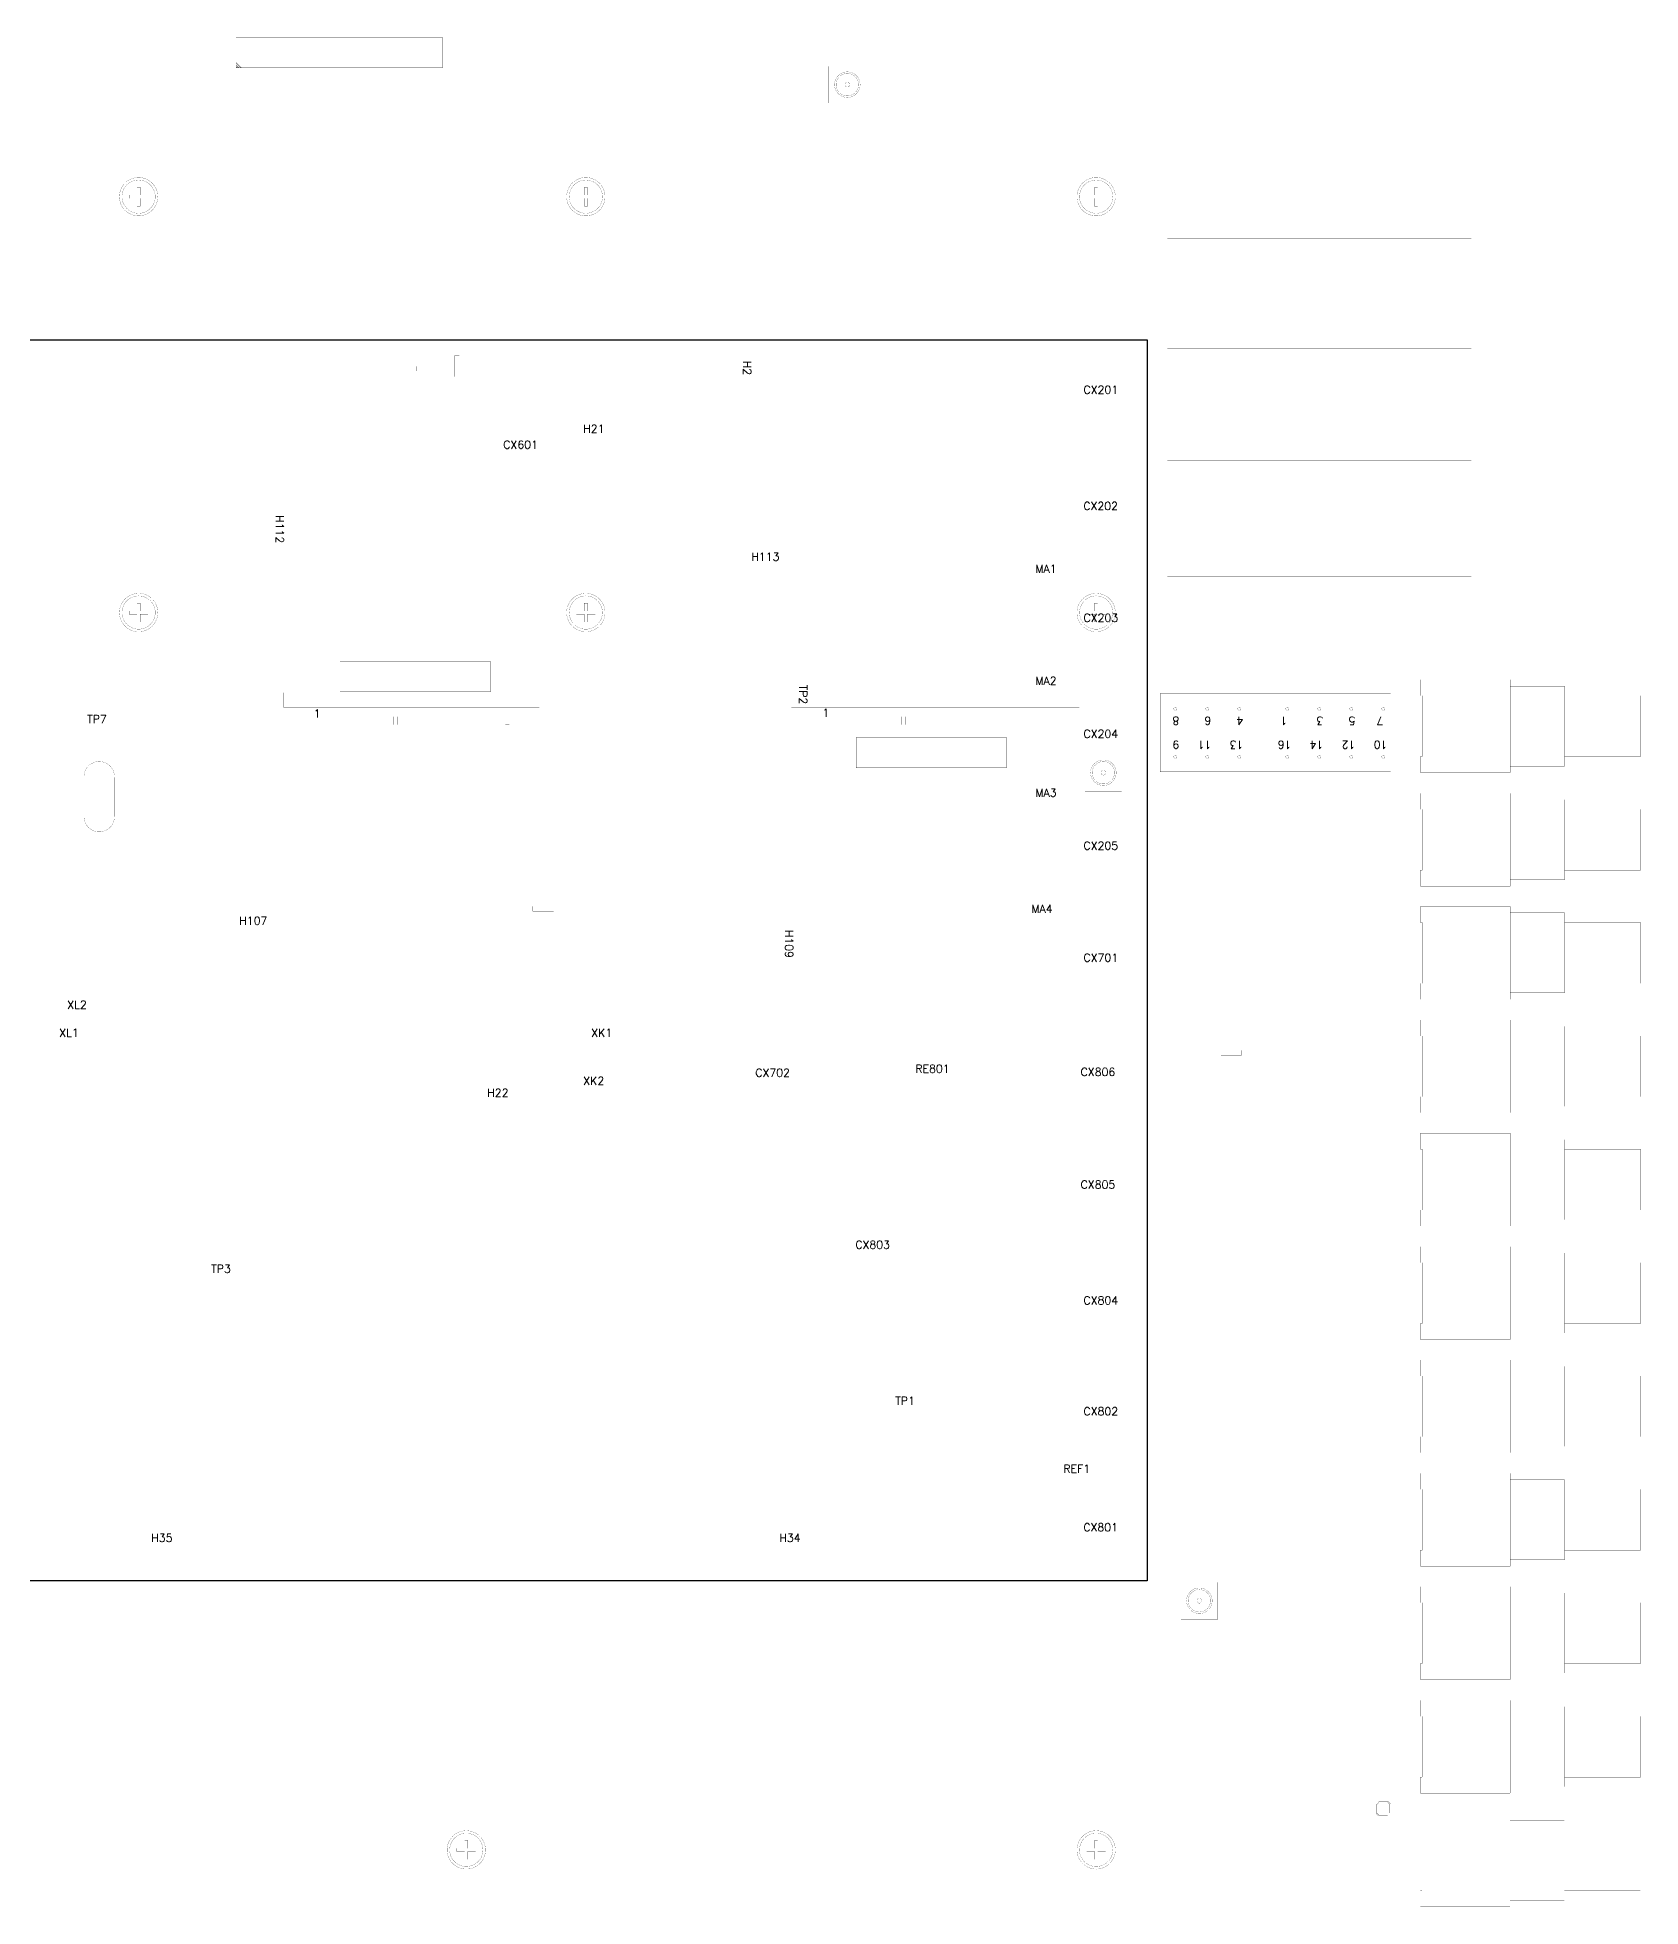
# Model space of a CAD drawing. Extents: x 0.2 to 20.4, y 0.2 to 12.
# Drawn here: x 10.36 to 20.38, y 0.21 to 11.9 of the extents above; entities that cross this region are included whole.
import ezdxf

# ---------------------------------------------------------------- set-up
doc = ezdxf.new("R2010")
doc.units = 0
doc.header["$LTSCALE"] = 25
doc.layers.get('0').update_dxf_attribs({"linetype": 'CONTINUOUS'})
for name, color, linetype in [('BOARD-OUTLINE', 1, 'CONTINUOUS'), ('COMP-MIN-OUTLINE-WIDTH-1', 1, 'CONTINUOUS'), ('COMP-MIN-OUTLINE-WIDTH-2', 1, 'CONTINUOUS'), ('COMP-MIN-TEXT-WIDTH-0', 1, 'CONTINUOUS'), ('COMPONENT-NAME-MIN', 1, 'CONTINUOUS')]:
    doc.layers.add(name, color=color, linetype=linetype)
doc.styles.get("Standard").update_dxf_attribs({"font": 'simplex'})

# ---------------------------------------------------------------- blocks, each defined once
blk = doc.blocks.new('DISC')
at = {"color": 0, "const_width": 0.5}
blk.add_lwpolyline([(0, 0.25, 1), (0, -0.25, 1)], format="xyb", close=True, dxfattribs=at)
blk = doc.blocks.new('904')
at = {"layer": 'COMP-MIN-OUTLINE-WIDTH-1', "color": 0, "const_width": 0.001}
for points in [[(2.11, 2.9), (2.11, 3.375)], [(2.11, 3.375), (2.49, 3.375)], [(2.49, 3.375), (2.49, 2.9)], [(2.05, 2.56), (2.05, 2.9)], [(2.05, 2.9), (2.55, 2.9)], [(2.55, 2.9), (2.55, 2.56)], [(2.01, 2), (2.01, 2.56)], [(2.01, 2.56), (2.59, 2.56)], [(2.59, 2.56), (2.59, 2)], [(2.11, 2), (2.01, 2)], [(2.49, 2.01), (2.11, 2.01)], [(2.11, 2.01), (2.11, 2)], [(2.49, 2), (2.49, 2.01)], [(2.59, 2), (2.49, 2)]]:
    blk.add_lwpolyline(points, dxfattribs=at)
at = {"layer": 'COMP-MIN-OUTLINE-WIDTH-1', "color": 0, "xscale": 0.001, "yscale": 0.001}
for p in [(2.11, 3.375), (2.49, 3.375), (2.05, 2.9), (2.11, 2.9), (2.49, 2.9), (2.55, 2.9), (2.01, 2.56), (2.05, 2.56), (2.55, 2.56), (2.59, 2.56), (2.59, 2.56), (2.01, 2), (2.11, 2.01), (2.11, 2), (2.49, 2.01), (2.49, 2), (2.59, 2)]:
    blk.add_blockref('DISC', p, dxfattribs=at)
blk = doc.blocks.new('1616')
at = {"layer": 'COMP-MIN-OUTLINE-WIDTH-2', "color": 0, "const_width": 0.001}
for points in [[(2.035, 2.265), (2.035, 2.035)], [(2.265, 2.265), (2.035, 2.265)], [(2.265, 2.035), (2.265, 2.265)], [(2.035, 2.035), (2.265, 2.035)]]:
    blk.add_lwpolyline(points, dxfattribs=at)
for points in [[(2.23, 2.15, 1), (2.07, 2.15)], [(2.22, 2.15, 1), (2.08, 2.15)], [(2.07, 2.15, 1), (2.23, 2.15, 1)], [(2.08, 2.15, 1), (2.22, 2.15, 1)], [(2.165, 2.15, 1), (2.135, 2.15)], [(2.135, 2.15, 1), (2.165, 2.15, 1)]]:
    blk.add_lwpolyline(points, format="xyb", dxfattribs=at)
at = {"layer": 'COMP-MIN-OUTLINE-WIDTH-2', "color": 0, "xscale": 0.001, "yscale": 0.001}
for p in [(2.035, 2.265), (2.035, 2.265), (2.265, 2.265), (2.07, 2.15), (2.07, 2.15), (2.08, 2.15), (2.08, 2.15), (2.135, 2.15), (2.135, 2.15), (2.165, 2.15), (2.22, 2.15), (2.23, 2.15), (2.035, 2.035), (2.265, 2.035)]:
    blk.add_blockref('DISC', p, dxfattribs=at)
blk = doc.blocks.new('561')
at = {"layer": 'COMP-MIN-OUTLINE-WIDTH-1', "color": 0, "const_width": 0.001}
for points in [[(2.179, 2.075, 1), (1.971, 2.075)], [(1.971, 2.075, 1), (2.179, 2.075, 1)]]:
    blk.add_lwpolyline(points, format="xyb", dxfattribs=at)
for points in [[(2.085, 2.134), (2.065, 2.134)], [(2.065, 2.134), (2.065, 2.085)], [(2.085, 2.085), (2.085, 2.134)], [(2.016, 2.085), (2.016, 2.065)], [(2.065, 2.085), (2.016, 2.085)], [(2.016, 2.065), (2.065, 2.065)], [(2.065, 2.065), (2.065, 2.016)], [(2.065, 2.016), (2.085, 2.016)], [(2.134, 2.085), (2.085, 2.085)], [(2.085, 2.016), (2.085, 2.065)], [(2.085, 2.065), (2.134, 2.065)], [(2.134, 2.065), (2.134, 2.085)]]:
    blk.add_lwpolyline(points, dxfattribs=at)
at = {"layer": 'COMP-MIN-OUTLINE-WIDTH-2', "color": 0, "const_width": 0.001}
for points in [[(2.195, 2.075, 1), (1.955, 2.075)], [(1.955, 2.075, 1), (2.195, 2.075, 1)]]:
    blk.add_lwpolyline(points, format="xyb", dxfattribs=at)
at = {"layer": 'COMP-MIN-OUTLINE-WIDTH-1', "color": 0, "xscale": 0.001, "yscale": 0.001}
for p in [(2.065, 2.134), (2.085, 2.134), (1.971, 2.075), (1.971, 2.075), (2.016, 2.085), (2.016, 2.085), (2.016, 2.065), (2.065, 2.085), (2.065, 2.065), (2.065, 2.016), (2.085, 2.085), (2.085, 2.065), (2.085, 2.016), (2.134, 2.085), (2.134, 2.065), (2.179, 2.075)]:
    blk.add_blockref('DISC', p, dxfattribs=at)
at = {"layer": 'COMP-MIN-OUTLINE-WIDTH-2', "color": 0, "xscale": 0.001, "yscale": 0.001}
for p in [(1.955, 2.075), (1.955, 2.075), (2.195, 2.075)]:
    blk.add_blockref('DISC', p, dxfattribs=at)
blk = doc.blocks.new('8321')
at = {"layer": 'COMP-MIN-OUTLINE-WIDTH-1', "color": 0, "const_width": 0.001}
for points in [[(2.005, 2.005), (2.005, 2.195)], [(2.005, 2.195), (3.295, 2.195)], [(3.295, 2.195), (3.295, 2.005)], [(2.005, 2.04), (2.04, 2.005)], [(2.005, 2.035), (2.035, 2.005)], [(2.03, 2.005), (2.005, 2.03)], [(2.005, 2.025), (2.025, 2.005)], [(2.02, 2.005), (2.005, 2.02)], [(2.005, 2.015), (2.015, 2.005)], [(2.01, 2.005), (2.005, 2.01)], [(3.295, 2.005), (2.005, 2.005)]]:
    blk.add_lwpolyline(points, dxfattribs=at)
at = {"layer": 'COMP-MIN-OUTLINE-WIDTH-1', "color": 0, "xscale": 0.001, "yscale": 0.001}
for p in [(2.005, 2.195), (3.295, 2.195), (2.005, 2.04), (2.005, 2.035), (2.005, 2.03), (2.005, 2.025), (2.005, 2.02), (2.005, 2.015), (2.005, 2.01), (2.005, 2.005), (2.005, 2.005), (2.01, 2.005), (2.015, 2.005), (2.02, 2.005), (2.025, 2.005), (2.03, 2.005), (2.035, 2.005), (2.04, 2.005), (3.295, 2.005)]:
    blk.add_blockref('DISC', p, dxfattribs=at)
blk = doc.blocks.new('982')
at = {"layer": 'COMP-MIN-OUTLINE-WIDTH-1', "color": 0, "const_width": 0.001}
for points in [[(2.005, 2.495), (2.005, 2.005)], [(3.445, 2.495), (2.005, 2.495)], [(3.445, 2.005), (3.445, 2.495)], [(2.005, 2.005), (3.445, 2.005)]]:
    blk.add_lwpolyline(points, dxfattribs=at)
at = {"layer": 'COMP-MIN-OUTLINE-WIDTH-2', "color": 0, "const_width": 0.001}
for points in [[(2.11, 2.4, 1), (2.09, 2.4)], [(2.09, 2.4, 1), (2.11, 2.4, 1)], [(2.31, 2.4, 1), (2.29, 2.4)], [(2.29, 2.4, 1), (2.31, 2.4, 1)], [(2.51, 2.4, 1), (2.49, 2.4)], [(2.49, 2.4, 1), (2.51, 2.4, 1)], [(2.81, 2.4, 1), (2.79, 2.4)], [(2.79, 2.4, 1), (2.81, 2.4, 1)], [(3.01, 2.4, 1), (2.99, 2.4)], [(2.99, 2.4, 1), (3.01, 2.4, 1)], [(3.21, 2.4, 1), (3.19, 2.4)], [(3.19, 2.4, 1), (3.21, 2.4, 1)], [(3.41, 2.4, 1), (3.39, 2.4)], [(3.39, 2.4, 1), (3.41, 2.4, 1)], [(2.11, 2.1, 1), (2.09, 2.1, 1)], [(2.31, 2.1, 1), (2.29, 2.1, 1)], [(2.51, 2.1, 1), (2.49, 2.1, 1)], [(2.81, 2.1, 1), (2.79, 2.1, 1)], [(3.01, 2.1, 1), (2.99, 2.1, 1)], [(3.21, 2.1, 1), (3.19, 2.1, 1)], [(3.41, 2.1, 1), (3.39, 2.1)], [(2.09, 2.1, 1), (2.11, 2.1)], [(2.29, 2.1, 1), (2.31, 2.1)], [(2.49, 2.1, 1), (2.51, 2.1)], [(2.79, 2.1, 1), (2.81, 2.1)], [(2.99, 2.1, 1), (3.01, 2.1)], [(3.19, 2.1, 1), (3.21, 2.1)], [(3.39, 2.1, 1), (3.41, 2.1, 1)]]:
    blk.add_lwpolyline(points, format="xyb", dxfattribs=at)
at = {"layer": 'COMP-MIN-OUTLINE-WIDTH-1', "color": 0, "xscale": 0.001, "yscale": 0.001}
for p in [(2.005, 2.495), (2.005, 2.495), (3.445, 2.495), (2.005, 2.005), (3.445, 2.005)]:
    blk.add_blockref('DISC', p, dxfattribs=at)
at = {"layer": 'COMP-MIN-OUTLINE-WIDTH-2', "color": 0, "xscale": 0.001, "yscale": 0.001}
for p in [(2.09, 2.4), (2.09, 2.4), (2.11, 2.4), (2.29, 2.4), (2.29, 2.4), (2.31, 2.4), (2.49, 2.4), (2.49, 2.4), (2.51, 2.4), (2.79, 2.4), (2.79, 2.4), (2.81, 2.4), (2.99, 2.4), (2.99, 2.4), (3.01, 2.4), (3.19, 2.4), (3.19, 2.4), (3.21, 2.4), (3.39, 2.4), (3.39, 2.4), (3.41, 2.4), (2.09, 2.1), (2.11, 2.1), (2.11, 2.1), (2.29, 2.1), (2.31, 2.1), (2.31, 2.1), (2.49, 2.1), (2.51, 2.1), (2.51, 2.1), (2.79, 2.1), (2.81, 2.1), (2.81, 2.1), (2.99, 2.1), (3.01, 2.1), (3.01, 2.1), (3.19, 2.1), (3.21, 2.1), (3.21, 2.1), (3.39, 2.1), (3.39, 2.1), (3.41, 2.1)]:
    blk.add_blockref('DISC', p, dxfattribs=at)
at = {"layer": 'COMP-MIN-TEXT-WIDTH-0', "color": 0}
for s, p in [('8', (2.125, 2.35)), ('6', (2.325, 2.35)), ('4', (2.525, 2.35)), ('1', (2.8, 2.35)), ('3', (3.025, 2.35)), ('5', (3.225, 2.35)), ('7', (3.4, 2.35)), ('9', (2.125, 2.2)), ('11', (2.325, 2.2)), ('13', (2.525, 2.2)), ('16', (2.825, 2.2)), ('14', (3.025, 2.2)), ('12', (3.225, 2.2)), ('10', (3.425, 2.2))]:
    blk.add_text(s, height=0.05, rotation=180, dxfattribs=at).set_placement(p)
blk = doc.blocks.new('481')
at = {"layer": 'COMP-MIN-OUTLINE-WIDTH-1', "color": 0, "const_width": 0.001}
for points in [[(2.045, 2.12), (2.03, 2.105)], [(2.03, 2.105), (2.03, 2.045)], [(2.035, 2.102), (2.048, 2.115)], [(2.105, 2.12), (2.045, 2.12)], [(2.048, 2.115), (2.102, 2.115)], [(2.102, 2.115), (2.115, 2.102)], [(2.12, 2.105), (2.105, 2.12)], [(2.12, 2.045), (2.12, 2.105)], [(2.03, 2.045), (2.045, 2.03)], [(2.035, 2.048), (2.035, 2.102)], [(2.048, 2.035), (2.035, 2.048)], [(2.045, 2.03), (2.105, 2.03)], [(2.102, 2.035), (2.048, 2.035)], [(2.115, 2.048), (2.102, 2.035)], [(2.105, 2.03), (2.12, 2.045)], [(2.115, 2.102), (2.115, 2.048)]]:
    blk.add_lwpolyline(points, dxfattribs=at)
at = {"layer": 'COMP-MIN-OUTLINE-WIDTH-1', "color": 0, "xscale": 0.001, "yscale": 0.001}
for p in [(2.03, 2.105), (2.045, 2.12), (2.048, 2.115), (2.102, 2.115), (2.105, 2.12), (2.12, 2.105), (2.03, 2.045), (2.03, 2.045), (2.035, 2.102), (2.035, 2.102), (2.035, 2.048), (2.045, 2.03), (2.048, 2.035), (2.102, 2.035), (2.105, 2.03), (2.115, 2.102), (2.115, 2.048), (2.12, 2.045)]:
    blk.add_blockref('DISC', p, dxfattribs=at)
blk = doc.blocks.new('3329')
at = {"layer": 'COMP-MIN-OUTLINE-WIDTH-2', "color": 0, "const_width": 0.001}
for points in [[(2.01, 2.09), (2.01, 2.06)], [(2.14, 2.09), (2.01, 2.09)], [(2.01, 2.06), (2.14, 2.06)], [(2.14, 2.06), (2.14, 2.09)]]:
    blk.add_lwpolyline(points, dxfattribs=at)
at = {"layer": 'COMP-MIN-OUTLINE-WIDTH-2', "color": 0, "xscale": 0.001, "yscale": 0.001}
for p in [(2.01, 2.09), (2.01, 2.09), (2.01, 2.06), (2.14, 2.09), (2.14, 2.06)]:
    blk.add_blockref('DISC', p, dxfattribs=at)
blk = doc.blocks.new('1278')
at = {"layer": 'COMP-MIN-OUTLINE-WIDTH-1', "color": 0, "const_width": 0.001}
for points in [[(2.005, 2.005), (2.005, 2.195)], [(2.005, 2.195), (2.945, 2.195)], [(2.945, 2.195), (2.945, 2.005)], [(2.945, 2.005), (2.005, 2.005)], [(2.05, 2.05), (2.075, 2.05)], [(2.05, 2.025), (2.05, 2.05)], [(2.075, 2.025), (2.05, 2.025)], [(2.075, 2.05), (2.075, 2.025)]]:
    blk.add_lwpolyline(points, dxfattribs=at)
at = {"layer": 'COMP-MIN-OUTLINE-WIDTH-1', "color": 0, "xscale": 0.001, "yscale": 0.001}
for p in [(2.005, 2.195), (2.945, 2.195), (2.005, 2.005), (2.005, 2.005), (2.05, 2.05), (2.05, 2.05), (2.05, 2.025), (2.075, 2.05), (2.075, 2.025), (2.945, 2.005)]:
    blk.add_blockref('DISC', p, dxfattribs=at)
blk = doc.blocks.new('8047')
at = {"layer": 'COMP-MIN-OUTLINE-WIDTH-2', "color": 0, "const_width": 0.001}
for points in [[(3.5, 2.25), (1.9, 2.25)], [(1.9, 2.25), (1.9, 2.16)], [(3.5, 2.16), (3.5, 2.25)], [(1.9, 2.16), (3.5, 2.16)], [(3.45, 2.16), (1.95, 2.16)], [(1.95, 2.16), (1.95, 2.1)], [(3.45, 2.1), (3.45, 2.16)], [(1.95, 2.1), (3.45, 2.1)], [(2.088, 2.1), (2.088, 2.05)], [(2.088, 2.05), (2.113, 2.05)], [(2.113, 2.05), (2.113, 2.1)], [(2.188, 2.1), (2.188, 2.05)], [(2.188, 2.05), (2.213, 2.05)], [(2.213, 2.05), (2.213, 2.1)], [(2.288, 2.1), (2.288, 2.05)], [(2.288, 2.05), (2.313, 2.05)], [(2.313, 2.05), (2.313, 2.1)], [(2.388, 2.1), (2.388, 2.05)], [(2.388, 2.098), (2.388, 2.048)], [(2.388, 2.05), (2.413, 2.05)], [(2.388, 2.048), (2.413, 2.048)], [(2.413, 2.05), (2.413, 2.1)], [(2.413, 2.048), (2.413, 2.098)], [(2.488, 2.1), (2.488, 2.05)], [(2.488, 2.05), (2.513, 2.05)], [(2.513, 2.05), (2.513, 2.1)], [(2.587, 2.1), (2.587, 2.05)], [(2.587, 2.05), (2.612, 2.05)], [(2.612, 2.05), (2.612, 2.1)], [(2.688, 2.1), (2.688, 2.05)], [(2.688, 2.1), (2.688, 2.05)], [(2.688, 2.05), (2.713, 2.05)], [(2.688, 2.05), (2.713, 2.05)], [(2.713, 2.05), (2.713, 2.1)], [(2.713, 2.05), (2.713, 2.1)], [(2.888, 2.1), (2.888, 2.05)], [(2.888, 2.05), (2.913, 2.05)], [(2.913, 2.05), (2.913, 2.1)], [(2.988, 2.1), (2.988, 2.05)], [(2.988, 2.05), (3.013, 2.05)], [(3.013, 2.05), (3.013, 2.1)], [(3.088, 2.1), (3.088, 2.05)], [(3.088, 2.05), (3.113, 2.05)], [(3.113, 2.05), (3.113, 2.1)], [(3.188, 2.1), (3.188, 2.05)], [(3.188, 2.05), (3.213, 2.05)], [(3.213, 2.05), (3.213, 2.1)], [(3.288, 2.099), (3.288, 2.049)], [(3.288, 2.049), (3.313, 2.049)], [(3.313, 2.049), (3.313, 2.099)]]:
    blk.add_lwpolyline(points, dxfattribs=at)
at = {"layer": 'COMP-MIN-OUTLINE-WIDTH-2', "color": 0, "xscale": 0.001, "yscale": 0.001}
for p in [(1.9, 2.25), (3.5, 2.25), (1.9, 2.16), (1.9, 2.16), (1.95, 2.16), (3.45, 2.16), (3.5, 2.16), (1.95, 2.1), (1.95, 2.1), (2.088, 2.1), (2.088, 2.05), (2.113, 2.1), (2.113, 2.05), (2.188, 2.1), (2.188, 2.05), (2.213, 2.1), (2.213, 2.05), (2.288, 2.1), (2.288, 2.05), (2.313, 2.1), (2.313, 2.05), (2.388, 2.1), (2.388, 2.098), (2.388, 2.05), (2.388, 2.048), (2.413, 2.1), (2.413, 2.098), (2.413, 2.05), (2.413, 2.048), (2.488, 2.1), (2.488, 2.05), (2.513, 2.1), (2.513, 2.05), (2.587, 2.1), (2.587, 2.05), (2.612, 2.1), (2.612, 2.05), (2.688, 2.1), (2.688, 2.1), (2.688, 2.05), (2.688, 2.05), (2.713, 2.1), (2.713, 2.1), (2.713, 2.05), (2.713, 2.05), (2.888, 2.1), (2.888, 2.05), (2.913, 2.1), (2.913, 2.05), (2.988, 2.1), (2.988, 2.05), (3.013, 2.1), (3.013, 2.05), (3.088, 2.1), (3.088, 2.05), (3.113, 2.1), (3.113, 2.05), (3.188, 2.1), (3.188, 2.05), (3.213, 2.1), (3.213, 2.05), (3.288, 2.099), (3.288, 2.049), (3.313, 2.099), (3.313, 2.049), (3.45, 2.1)]:
    blk.add_blockref('DISC', p, dxfattribs=at)
at = {"layer": 'COMP-MIN-TEXT-WIDTH-0', "color": 0}
blk.add_text('1', height=0.05, dxfattribs=at).set_placement((2.09, 2.095))
blk = doc.blocks.new('6878')
at = {"layer": 'COMP-MIN-OUTLINE-WIDTH-1', "color": 0, "const_width": 0.001}
for points in [[(2.1, 2.195, 1), (2.1, 2.005)], [(2.35, 2.195, -1), (2.35, 2.005)]]:
    blk.add_lwpolyline(points, format="xyb", dxfattribs=at)
for points in [[(2.105, 2.195), (2.35, 2.195)], [(2.1, 2.005), (2.35, 2.005)]]:
    blk.add_lwpolyline(points, dxfattribs=at)
at = {"layer": 'COMP-MIN-OUTLINE-WIDTH-1', "color": 0, "xscale": 0.001, "yscale": 0.001}
for p in [(2.1, 2.195), (2.105, 2.195), (2.35, 2.195), (2.35, 2.195), (2.1, 2.005), (2.1, 2.005), (2.35, 2.005), (2.35, 2.005)]:
    blk.add_blockref('DISC', p, dxfattribs=at)
blk = doc.blocks.new('7696')
at = {"layer": 'COMP-MIN-OUTLINE-WIDTH-2', "color": 0, "const_width": 0.001}
for points in [[(2.05, 2.021), (2.05, 2.028)], [(2.05, 2.028), (3.95, 2.028)], [(3.95, 2.021), (2.05, 2.021)], [(3.95, 2.028), (3.95, 2.021)]]:
    blk.add_lwpolyline(points, dxfattribs=at)
at = {"layer": 'COMP-MIN-OUTLINE-WIDTH-2', "color": 0, "xscale": 0.001, "yscale": 0.001}
for p in [(2.05, 2.028), (2.05, 2.021), (3.95, 2.028), (3.95, 2.021), (3.95, 2.021)]:
    blk.add_blockref('DISC', p, dxfattribs=at)
blk = doc.blocks.new('7790')
at = {"layer": 'COMP-MIN-OUTLINE-WIDTH-2', "color": 0, "const_width": 0.001}
for points in [[(3.7, 2.25), (1.9, 2.25)], [(1.9, 2.25), (1.9, 2.165)], [(3.7, 2.16), (3.7, 2.25)], [(1.9, 2.16), (3.7, 2.16)], [(3.65, 2.16), (1.95, 2.16)], [(1.95, 2.16), (1.95, 2.1)], [(3.65, 2.1), (3.65, 2.16)], [(1.95, 2.1), (3.65, 2.1)], [(2.088, 2.1), (2.088, 2.05)], [(2.088, 2.05), (2.113, 2.05)], [(2.113, 2.05), (2.113, 2.1)], [(2.188, 2.1), (2.188, 2.05)], [(2.188, 2.05), (2.213, 2.05)], [(2.213, 2.05), (2.213, 2.1)], [(2.288, 2.1), (2.288, 2.05)], [(2.288, 2.05), (2.313, 2.05)], [(2.313, 2.05), (2.313, 2.1)], [(2.388, 2.1), (2.388, 2.05)], [(2.388, 2.098), (2.388, 2.048)], [(2.388, 2.05), (2.413, 2.05)], [(2.388, 2.048), (2.413, 2.048)], [(2.413, 2.05), (2.413, 2.1)], [(2.413, 2.048), (2.413, 2.098)], [(2.488, 2.1), (2.488, 2.05)], [(2.488, 2.05), (2.513, 2.05)], [(2.513, 2.05), (2.513, 2.1)], [(2.587, 2.1), (2.587, 2.05)], [(2.587, 2.05), (2.612, 2.05)], [(2.612, 2.05), (2.612, 2.1)], [(2.688, 2.1), (2.688, 2.05)], [(2.688, 2.1), (2.688, 2.05)], [(2.688, 2.05), (2.713, 2.05)], [(2.688, 2.05), (2.713, 2.05)], [(2.713, 2.05), (2.713, 2.1)], [(2.713, 2.05), (2.713, 2.1)], [(2.888, 2.1), (2.888, 2.05)], [(2.888, 2.05), (2.913, 2.05)], [(2.913, 2.05), (2.913, 2.1)], [(2.988, 2.1), (2.988, 2.05)], [(2.988, 2.05), (3.013, 2.05)], [(3.013, 2.05), (3.013, 2.1)], [(3.088, 2.1), (3.088, 2.05)], [(3.088, 2.05), (3.113, 2.05)], [(3.113, 2.05), (3.113, 2.1)], [(3.19, 2.1), (3.19, 2.05)], [(3.19, 2.05), (3.215, 2.05)], [(3.215, 2.05), (3.215, 2.1)], [(3.29, 2.1), (3.29, 2.05)], [(3.29, 2.05), (3.315, 2.05)], [(3.315, 2.05), (3.315, 2.1)], [(3.39, 2.1), (3.39, 2.05)], [(3.39, 2.05), (3.415, 2.05)], [(3.415, 2.05), (3.415, 2.1)], [(3.49, 2.1), (3.49, 2.05)], [(3.49, 2.05), (3.515, 2.05)], [(3.515, 2.05), (3.515, 2.1)]]:
    blk.add_lwpolyline(points, dxfattribs=at)
at = {"layer": 'COMP-MIN-OUTLINE-WIDTH-2', "color": 0, "xscale": 0.001, "yscale": 0.001}
for p in [(1.9, 2.25), (3.7, 2.25), (1.9, 2.165), (1.9, 2.16), (1.95, 2.16), (3.65, 2.16), (3.7, 2.16), (1.95, 2.1), (1.95, 2.1), (2.088, 2.1), (2.088, 2.05), (2.113, 2.1), (2.113, 2.05), (2.188, 2.1), (2.188, 2.05), (2.213, 2.1), (2.213, 2.05), (2.288, 2.1), (2.288, 2.05), (2.313, 2.1), (2.313, 2.05), (2.388, 2.1), (2.388, 2.098), (2.388, 2.05), (2.388, 2.048), (2.413, 2.1), (2.413, 2.098), (2.413, 2.05), (2.413, 2.048), (2.488, 2.1), (2.488, 2.05), (2.513, 2.1), (2.513, 2.05), (2.587, 2.1), (2.587, 2.05), (2.612, 2.1), (2.612, 2.05), (2.688, 2.1), (2.688, 2.1), (2.688, 2.05), (2.688, 2.05), (2.713, 2.1), (2.713, 2.1), (2.713, 2.05), (2.713, 2.05), (2.888, 2.1), (2.888, 2.05), (2.913, 2.1), (2.913, 2.05), (2.988, 2.1), (2.988, 2.05), (3.013, 2.1), (3.013, 2.05), (3.088, 2.1), (3.088, 2.05), (3.113, 2.1), (3.113, 2.05), (3.19, 2.1), (3.19, 2.05), (3.215, 2.1), (3.215, 2.05), (3.29, 2.1), (3.29, 2.05), (3.315, 2.1), (3.315, 2.05), (3.39, 2.1), (3.39, 2.05), (3.415, 2.1), (3.415, 2.05), (3.49, 2.1), (3.49, 2.05), (3.515, 2.1), (3.515, 2.05), (3.65, 2.1)]:
    blk.add_blockref('DISC', p, dxfattribs=at)
at = {"layer": 'COMP-MIN-TEXT-WIDTH-0', "color": 0}
blk.add_text('1', height=0.05, dxfattribs=at).set_placement((2.095, 2.1))

msp = doc.modelspace()

# ---------------------------------------------------------------- linework, layer by layer
at = {"layer": 'BOARD-OUTLINE', "color": 0}
msp.add_lwpolyline([(2.228, 2.25), (2.228, 7.998), (2.227, 8.226), (2.228, 10.009), (9.34, 10.005), (17.298, 10.005), (17.299, 8.975), (17.299, 8.797), (17.298, 8.777), (17.299, 8.757), (17.299, 7.354), (17.298, 5.603), (17.299, 2.25), (2.228, 2.25)], dxfattribs=at)

# ---------------------------------------------------------------- block references
at = {"color": 0}
for name, p in [('8321', (9.6, 9.7)), ('1616', (13.275, 9.45)), ('561', (8.921, 8.825)), ('561', (11.716, 8.825)), ('561', (14.905, 8.825)), ('7696', (15.375, 8.62)), ('7696', (15.375, 7.925)), ('3329', (10.725, 7.75)), ('7696', (15.375, 7.225)), ('7696', (15.375, 6.5)), ('561', (8.921, 6.226)), ('561', (11.716, 6.226)), ('561', (14.905, 6.226)), ('1278', (10.25, 5.8)), ('8047', (10, 5.55)), ('7790', (13.175, 5.55)), ('982', (15.375, 5.3)), ('1278', (13.475, 5.325)), ('1616', (14.875, 5.15)), ('3329', (11.45, 4.375)), ('3329', (15.75, 3.475))]:
    msp.add_blockref(name, p, dxfattribs=at)
for name, p, rotation in [('3329', (15.06, 7.765), 90), ('904', (17.007, 9.891), 270), ('6878', (8.65, 9.375), 270), ('904', (17.007, 9.181), 270), ('904', (17.007, 8.474), 270), ('904', (17.007, 7.765), 270), ('904', (17.007, 7.057), 270), ('904', (17.007, 6.348), 270), ('904', (17.007, 5.64), 270), ('904', (17.007, 4.931), 270), ('1616', (15.475, 4.275), 270), ('904', (17.007, 4.223), 270), ('904', (17.007, 3.513), 270), ('481', (16.7, 2.9), 270), ('904', (17.006, 2.804), 270), ('561', (10.969, 2.643), 270), ('561', (14.905, 2.643), 270)]:
    msp.add_blockref(name, p, dxfattribs=dict(at, rotation=rotation))

# ---------------------------------------------------------------- texts
at = {"layer": 'COMPONENT-NAME-MIN', "color": 0}
for s, p in [('H2', (14.775, 9.875)), ('H112', (11.853, 8.91)), ('TP2', (15.125, 7.85)), ('H109', (15.036, 6.318))]:
    msp.add_text(s, height=0.05, rotation=270, dxfattribs=at).set_placement(p)
for s, p in [('CX201', (16.901, 9.668)), ('H21', (13.775, 9.425)), ('CX601', (13.275, 9.325)), ('CX202', (16.9, 8.942)), ('H113', (14.825, 8.625)), ('MA1', (16.6, 8.55)), ('CX203', (16.901, 8.243)), ('MA2', (16.6, 7.85)), ('TP7', (10.675, 7.61)), ('CX204', (16.901, 7.518)), ('MA3', (16.6, 7.15)), ('CX205', (16.901, 6.819)), ('MA4', (16.575, 6.425)), ('H107', (11.625, 6.35)), ('CX701', (16.901, 6.119)), ('XL2', (10.55, 5.825)), ('XL1', (10.5, 5.65)), ('XK1', (13.825, 5.65)), ('XK2', (13.775, 5.35)), ('CX702', (14.85, 5.4)), ('RE801', (15.85, 5.425)), ('CX806', (16.883, 5.405)), ('H22', (13.175, 5.275)), ('CX805', (16.883, 4.701)), ('CX803', (15.475, 4.325)), ('TP3', (11.45, 4.175)), ('CX804', (16.901, 3.977)), ('TP1', (15.725, 3.35)), ('CX802', (16.901, 3.284)), ('REF1', (16.775, 2.925)), ('CX801', (16.9, 2.559)), ('H35', (11.075, 2.493)), ('H34', (15, 2.493))]:
    msp.add_text(s, height=0.05, dxfattribs=at).set_placement(p)

doc.saveas('drawing.dxf')
